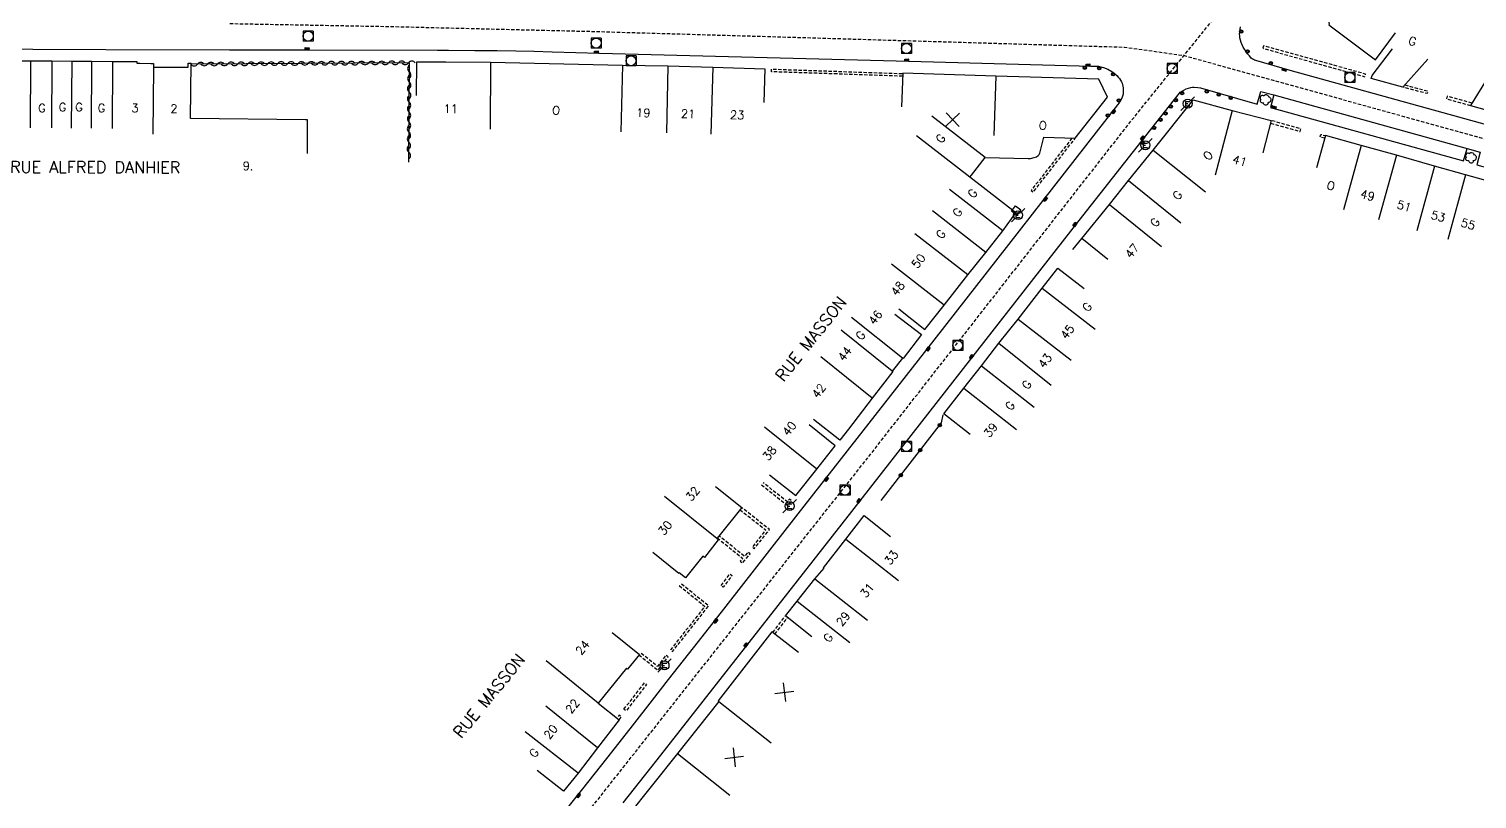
# Model space of a CAD drawing. Header units: millimetres. Extents: x 108000 to 109000, y 121000 to 122000.
# Drawn here: x 108402.5 to 108618.6, y 121273.5 to 121388.5 of the extents above; entities that cross this region are included whole.
import ezdxf
from ezdxf.enums import TextEntityAlignment as Align

# ---------------------------------------------------------------- set-up
doc = ezdxf.new("R2010")
doc.units = ezdxf.units.MM
doc.linetypes.add('DASHED', pattern=[0.75, 0.5, -0.25])
doc.layers.get('0').update_dxf_attribs({"linetype": 'CONTINUOUS'})
for name, color, linetype in [('W0001', 6, 'DASHED'), ('W0008', 7, 'CONTINUOUS'), ('W0100', 7, 'CONTINUOUS'), ('W0112', 1, 'DASHED'), ('W0300', 7, 'CONTINUOUS'), ('W0310', 3, 'CONTINUOUS'), ('W0322', 7, 'CONTINUOUS'), ('W0400', 7, 'CONTINUOUS'), ('W0420', 7, 'CONTINUOUS'), ('W0471', 7, 'CONTINUOUS'), ('W0989', 7, 'CONTINUOUS'), ('W0991', 7, 'CONTINUOUS'), ('W1102', 7, 'CONTINUOUS')]:
    doc.layers.add(name, color=color, linetype=linetype)
doc.styles.get("Standard").update_dxf_attribs({"font": 'romans.shx', "width": 0.85})

# ---------------------------------------------------------------- blocks, each defined once
blk = doc.blocks.new('t322o')
at = {"color": 0, "linetype": 'Continuous'}
for radius in [0.25, 0.15]:
    blk.add_circle((0, 0), radius, dxfattribs=at)
blk = doc.blocks.new('t310o')
at = {"color": 0, "linetype": 'Continuous'}
for centre, start, end in [((-0.5, 0.38), 216.8699, 323.1304), ((0.5, -0.37), 36.8699, 143.1303)]:
    blk.add_arc(centre, 0.625, start, end, dxfattribs=at)
blk = doc.blocks.new('t991o')
at = {"color": 0, "linetype": 'Continuous'}
for p, q in [((-1, 1), (1, -1)), ((-1, -1), (1, 1))]:
    blk.add_line(p, q, dxfattribs=at)
blk = doc.blocks.new('T420')
for p, q in [((0.75, 0.75), (-0.75, 0.75)), ((-0.75, 0.75), (-0.75, -0.75)), ((0.75, 0.75), (0.75, -0.75)), ((0.75, -0.75), (-0.75, -0.75))]:
    blk.add_line(p, q)
blk.add_ellipse((0, 0), major_axis=(-0.53, 0.53), ratio=1, start_param=3.926991, end_param=10.210176)
blk = doc.blocks.new('T400')
for p, q in [((-0.15, 0.3), (0.15, 0.3)), ((-0.15, -0.25), (-0.15, 0.3)), ((-0.15, 0.15), (0.15, 0.15)), ((-0.15, 0), (0.15, 0)), ((0.15, 0.3), (0.15, -0.25)), ((-0.15, -0.15), (0.15, -0.15)), ((-0.15, -0.25), (-0.15, -0.3)), ((-0.15, -0.3), (0.15, -0.3)), ((0.15, -0.3), (0.15, -0.25))]:
    blk.add_line(p, q)
blk = doc.blocks.new('t112o')
at = {"color": 0, "linetype": 'Continuous'}
for p, q in [((-0.5, 0.5), (0.5, 0.5)), ((-0.5, -0.5), (-0.5, 0.5)), ((0.5, 0.5), (0.5, -0.5)), ((0.5, -0.5), (-0.5, -0.5))]:
    blk.add_line(p, q, dxfattribs=at)
blk = doc.blocks.new('T471')
for p, q in [((-0.333334, 0.333334), (-0.333334, -0.333334)), ((-0.333334, 0.333334), (0.333334, 0.333334)), ((-0.333334, 0), (0, 0)), ((0.500001, 0.500001), (1.000002, 1.000002)), ((-0.500001, -0.500001), (-1.000002, -1.000002)), ((-0.333334, -0.333334), (0.333334, -0.333334))]:
    blk.add_line(p, q)
blk.add_ellipse((0, 0), major_axis=(0.471405, 0.471405), ratio=1, start_param=5.4977871438, end_param=11.780972451)
blk = doc.blocks.new('T300')
for p, q in [((-0.8, 0.51), (-0.86, 0.34)), ((-0.86, 0.34), (-0.86, 0.17)), ((-0.86, 0.17), (-0.74, 0.06)), ((-0.69, 0.63), (-0.8, 0.51)), ((-0.8, -0.06), (-0.74, 0.06)), ((-0.74, 0.06), (-0.69, 0.11)), ((-0.57, 0.69), (-0.69, 0.63)), ((-0.46, 0.69), (-0.57, 0.69)), ((-0.29, 0.63), (-0.46, 0.69)), ((-0.29, 0.63), (-0.17, 0.74)), ((-0.23, 0.57), (-0.29, 0.63)), ((-0.17, 0.74), (-0.06, 0.8)), ((-0.06, 0.8), (0.06, 0.8)), ((0.06, 0.8), (0.23, 0.74)), ((0.23, 0.74), (0.34, 0.63)), ((0.34, 0.63), (0.4, 0.51)), ((0.46, 0.46), (0.34, 0.46)), ((0.4, 0.51), (0.4, 0.46)), ((0.57, 0.4), (0.46, 0.46)), ((0.57, 0.4), (0.69, 0.29)), ((0.69, 0.29), (0.74, 0.17)), ((0.74, 0.06), (0.69, -0.17)), ((0.74, 0.17), (0.74, 0.06)), ((-0.8, -0.17), (-0.8, -0.06)), ((-0.8, -0.23), (-0.8, -0.17)), ((-0.74, -0.34), (-0.8, -0.23)), ((-0.69, -0.4), (-0.74, -0.34)), ((-0.51, -0.46), (-0.69, -0.4)), ((-0.4, -0.46), (-0.51, -0.46)), ((-0.4, -0.46), (-0.34, -0.46)), ((-0.34, -0.46), (-0.34, -0.4)), ((-0.34, -0.51), (-0.34, -0.46)), ((-0.29, -0.63), (-0.34, -0.51)), ((-0.17, -0.74), (-0.29, -0.63)), ((-0.06, -0.8), (-0.17, -0.74)), ((0.06, -0.8), (-0.06, -0.8)), ((0.17, -0.74), (0.06, -0.8)), ((0.23, -0.69), (0.17, -0.74)), ((0.29, -0.46), (0.23, -0.46)), ((0.29, -0.63), (0.23, -0.69)), ((0.46, -0.4), (0.29, -0.46)), ((0.34, -0.51), (0.29, -0.63)), ((0.34, -0.51), (0.34, -0.46)), ((0.57, -0.34), (0.46, -0.4)), ((0.63, -0.29), (0.57, -0.34)), ((0.69, -0.17), (0.63, -0.29))]:
    blk.add_line(p, q)

msp = doc.modelspace()

# ---------------------------------------------------------------- linework, layer by layer
at = {"layer": 'W0001', "flags": 128}
for points in [[(108417.65, 121187.16), (108475.27, 121258.08), (108527.46, 121324.17), (108567.08, 121374.86), (108580.51, 121391.48), (108620.7, 121442.44), (108652.15, 121482.38)], [(108432.48, 121389.31), (108456.42, 121388.87), (108486.56, 121388.14), (108511.75, 121387.41), (108542, 121386.51), (108566.04, 121385.79), (108574.91, 121384.54), (108625.44, 121370.53), (108624.9, 121368.65), (108669.33, 121356.35), (108675.44, 121354.74), (108683.49, 121360.58), (108731.03, 121394.93)]]:
    msp.add_lwpolyline(points, dxfattribs=at)
at = {"layer": 'W0008', "flags": 128}
for points in [[(108631.76, 121370.94), (108590.75, 121382.3), (108585.6, 121383.77), (108585.42, 121383.84), (108585.25, 121383.93), (108585.09, 121384.04), (108584.94, 121384.16), (108584.66, 121384.47), (108584.39, 121384.79), (108584.14, 121385.12), (108583.91, 121385.47), (108583.73, 121385.8), (108583.56, 121386.14), (108583.43, 121386.49), (108583.32, 121386.85), (108583.25, 121387.16), (108583.21, 121387.47), (108583.2, 121387.78), (108583.21, 121388.09), (108583.32, 121388.82)], [(108432.42, 121385.41), (108443.56, 121385.39), (108463.45, 121385.33), (108465.13, 121385.33), (108469.05, 121385.31), (108472.4, 121385.28), (108475.15, 121385.24), (108477.86, 121385.18), (108480.61, 121385.11), (108487.66, 121384.89), (108533.87, 121383.68), (108561.05, 121382.93), (108561.59, 121382.96), (108562.12, 121382.93), (108562.5, 121382.87), (108562.87, 121382.76), (108563.51, 121382.48), (108564.12, 121382.15), (108564.52, 121381.87), (108564.88, 121381.54), (108565.07, 121381.32), (108565.25, 121381.09), (108565.41, 121380.85), (108565.56, 121380.59), (108565.65, 121380.39), (108565.73, 121380.17), (108565.78, 121379.95), (108565.81, 121379.73), (108565.84, 121379.24), (108565.8, 121378.75), (108565.74, 121378.46), (108565.62, 121378.18), (108565.22, 121377.49), (108564.99, 121377.17), (108537.54, 121342.04), (108517.26, 121316.09), (108504.58, 121299.85), (108501.62, 121296.08), (108497.9, 121291.37), (108495.49, 121288.28), (108492.52, 121284.46), (108488.89, 121279.84), (108484.91, 121274.8), (108481.17, 121270.11)], [(108491.2, 121272.98), (108495.31, 121278.19), (108496.24, 121279.38), (108509.99, 121296.9), (108525.31, 121316.46), (108537.02, 121331.43), (108559.25, 121359.89), (108569.18, 121372.55), (108574.21, 121378.9), (108574.35, 121379.05), (108574.51, 121379.17), (108574.86, 121379.37), (108575.23, 121379.55), (108575.57, 121379.68), (108575.92, 121379.78), (108576.16, 121379.82), (108576.4, 121379.83), (108576.99, 121379.77), (108577.37, 121379.69), (108585.83, 121377.26), (108586.36, 121379.17), (108588.33, 121378.66), (108587.83, 121376.78), (108616.61, 121368.8), (108617.19, 121370.64), (108619.11, 121370.13), (108618.6, 121368.24), (108656.32, 121357.76)], [(108588.33, 121378.66), (108617.19, 121370.64)]]:
    msp.add_lwpolyline(points, dxfattribs=at)
msp.add_lwpolyline([(108328.17, 121329.35), (108351.16, 121350.64), (108374.09, 121371.92), (108387.32, 121384.13, -0.034453), (108388.06, 121384.73, -0.04065), (108388.76, 121385.13, -0.048517), (108389.38, 121385.36, -0.044023), (108390.1, 121385.47, -0.008506), (108391.26, 121385.54, -0.01151), (108392.13, 121385.56), (108413.96, 121385.45), (108432.42, 121385.41)], format="xyb", dxfattribs=at)
at = {"layer": 'W0100', "flags": 128}
for points in [[(108615.56, 121412.32), (108611.71, 121415.51), (108608.74, 121411.93), (108605.36, 121407.49), (108605.43, 121407.43), (108605.39, 121407.38), (108602.74, 121403.87), (108603.81, 121403.02), (108600.37, 121398.65), (108599.83, 121397.96), (108599.71, 121398.06), (108598.33, 121397.89), (108596.66, 121395.63), (108597.11, 121394.58), (108596.89, 121394.26), (108598, 121393.47), (108596.25, 121391.19), (108596.32, 121391.12), (108596.57, 121389.18), (108596.53, 121389.1), (108603.48, 121383.9), (108606.48, 121387.9)], [(108611.3, 121383.97), (108607.56, 121379.82), (108602.86, 121381.12), (108602.98, 121381.57), (108606, 121385.56)], [(108399.42, 121383.74), (108402.75, 121383.74), (108405.9, 121383.72), (108408.87, 121383.7), (108411.83, 121383.67), (108414.96, 121383.65), (108418.61, 121383.63), (108418.61, 121383.38), (108419.06, 121383.38), (108420.67, 121383.37), (108421.07, 121383.37), (108421.07, 121382.8), (108422.31, 121382.79), (108426.27, 121382.78), (108426.27, 121383.38), (108426.7, 121383.38)], [(108444.08, 121369.93), (108444.08, 121374.93), (108443.75, 121374.93), (108426.59, 121375.15), (108426.7, 121383.39)], [(108460.36, 121378.59), (108460.37, 121383.59), (108464.71, 121383.58), (108471.4, 121383.54), (108491.07, 121383.11), (108497.84, 121382.99), (108504.55, 121382.8), (108512.32, 121382.54), (108512.16, 121377.54)], [(108532.31, 121346.71), (108536.24, 121343.61), (108539.11, 121347.26), (108542.63, 121351.8), (108545.33, 121355.15), (108547.85, 121358.37), (108549.82, 121361.03), (108542.94, 121366.36), (108543.19, 121366.68), (108545.22, 121369.3), (108551.64, 121369.15), (108551.99, 121369.17), (108552.56, 121369.29), (108552.87, 121369.41), (108553.15, 121369.59), (108553.3, 121369.76), (108553.39, 121369.96), (108553.99, 121372.35), (108558.67, 121372.19), (108563.48, 121378.3), (108562.21, 121381.03), (108546.81, 121381.44), (108532.91, 121381.89), (108532.75, 121376.89)], [(108620.42, 121381.49), (108617.69, 121377.06), (108631.18, 121373.3), (108632.53, 121378.11)], [(108563.54, 121354.09), (108559.65, 121357.24), (108563.76, 121362.3), (108566.64, 121365.86), (108570.3, 121370.43), (108576.23, 121377.84), (108576.26, 121377.93), (108582.1, 121376.35), (108587.93, 121374.83), (108586.66, 121369.99)], [(108647.1, 121353.13), (108648.45, 121357.94), (108644.23, 121359.13), (108640.16, 121360.28), (108635.96, 121361.47), (108631.6, 121362.69), (108626.56, 121364.07), (108621.42, 121365.49), (108616.93, 121366.73), (108612.31, 121368.01), (108606.64, 121369.64), (108601.34, 121371.12), (108596.02, 121372.58), (108594.7, 121367.76)], [(108542.97, 121327.95), (108539.03, 121331.02), (108542.03, 121334.86), (108544.69, 121338.22), (108547.26, 121341.57), (108550.14, 121345.17), (108553.73, 121349.81), (108556.08, 121352.81), (108560.02, 121349.73)], [(108531.73, 121345.92), (108535.7, 121342.88), (108532.96, 121339.29), (108532.87, 121339.36), (108531.32, 121337.42), (108531.42, 121337.35), (108528.37, 121333.39), (108524.8, 121328.76), (108523.53, 121327.12), (108519.58, 121330.17)], [(108513.04, 121321.95), (108516.96, 121318.85), (108520.07, 121322.79), (108522.85, 121326.26), (108518.95, 121329.39)], [(108504.99, 121320.18), (108508.89, 121317.04), (108505.46, 121312.79), (108505.16, 121312.42), (108505.39, 121312.23), (108505.39, 121312.23), (108503.34, 121309.6), (108503.09, 121309.78), (108500.48, 121306.54), (108499.55, 121307.29), (108499.48, 121307.2), (108495.59, 121310.33)], [(108519.34, 121297.76), (108515.42, 121300.87), (108517.17, 121303.06), (108519.79, 121306.42), (108521.18, 121308.01), (108521.1, 121308.07), (108524.41, 121312.32), (108527.17, 121315.84), (108531.11, 121312.75)], [(108489.56, 121298.4), (108493.6, 121295.12), (108491.82, 121292.93), (108491.68, 121293.07), (108487.43, 121287.84), (108490.57, 121285.36), (108487.37, 121281.17), (108484.45, 121277.41), (108482.26, 121274.68), (108478.36, 121277.81)], [(108517.34, 121295.4), (108513.4, 121298.48), (108505.36, 121288.2), (108505.45, 121288.11), (108499.28, 121280.33), (108491.84, 121270.98)]]:
    msp.add_lwpolyline(points, dxfattribs=at)
at = {"layer": 'W0112', "flags": 128}
for points in [[(108586.79, 121385.99), (108586.68, 121385.61), (108601.9, 121381.37), (108602.01, 121381.76)], [(108505.8, 121305.41), (108507.13, 121307.15), (108507.45, 121306.91), (108506.12, 121305.17)], [(108491.29, 121286.93), (108494.37, 121290.88), (108494.69, 121290.63), (108491.61, 121286.69)]]:
    msp.add_lwpolyline(points, close=True, dxfattribs=at)
for points in [[(108532.9, 121381.45), (108513.32, 121382.11), (108513.33, 121382.51), (108532.91, 121381.84)], [(108607.86, 121380.15), (108611.28, 121379.24), (108611.18, 121378.85), (108607.56, 121379.82)], [(108617.91, 121377.42), (108614.18, 121378.45), (108614.07, 121378.06), (108617.69, 121377.06)], [(108587.82, 121374.44), (108592.25, 121373.19), (108592.36, 121373.58), (108587.93, 121374.83)], [(108558.18, 121372.21), (108552.08, 121364.38), (108552.4, 121364.14), (108558.67, 121372.19)], [(108595.92, 121372.2), (108595.23, 121372.37), (108595.32, 121372.76), (108596.02, 121372.58)], [(108511.84, 121320.44), (108515.78, 121317.33), (108516.31, 121318.07), (108515.99, 121318.3), (108515.7, 121317.9), (108512.09, 121320.75)], [(108508.63, 121316.73), (108512.46, 121313.7), (108510.45, 121311.15), (108510.76, 121310.9), (108513.03, 121313.76), (108508.89, 121317.04)], [(108505.24, 121312.52), (108509.03, 121309.46), (108508.65, 121309.02), (108508.96, 121308.76), (108510.15, 121310.14), (108509.84, 121310.4), (108509.3, 121309.76), (108505.49, 121312.83)], [(108499.55, 121305.4), (108503.39, 121302.3), (108498.24, 121295.8), (108498.55, 121295.55), (108503.95, 121302.36), (108499.8, 121305.71)], [(108513.51, 121298.4), (108515.42, 121300.87)], [(108513.83, 121298.16), (108515.74, 121300.62)], [(108493.54, 121295.05), (108496.38, 121292.76), (108497.88, 121294.78), (108497.56, 121295.01), (108496.3, 121293.33), (108493.79, 121295.36)], [(108490.57, 121285.36), (108490.92, 121285.81), (108490.61, 121286.06), (108490.25, 121285.6)]]:
    msp.add_lwpolyline(points, dxfattribs=at)
at = {"layer": 'W0310', "flags": 128}
msp.add_lwpolyline([(108459.19, 121368.59), (108459.28, 121383.46), (108426.78, 121383.26)], dxfattribs=at)
at = {"layer": 'W0322', "flags": 128}
for points in [[(108558.31, 121355.56), (108559.65, 121357.24)], [(108529.71, 121318.12), (108538.68, 121329.68), (108538.95, 121330.9)]]:
    msp.add_lwpolyline(points, dxfattribs=at)
at = {"layer": 'W1102', "flags": 128}
for points in [[(108402.72, 121373.74), (108402.75, 121383.74)], [(108405.9, 121383.72), (108405.83, 121373.72)], [(108408.87, 121383.7), (108408.8, 121373.7)], [(108411.83, 121383.67), (108411.76, 121373.68)], [(108414.96, 121383.65), (108414.89, 121373.66)], [(108471.4, 121383.54), (108471.34, 121373.54)], [(108491.07, 121383.11), (108490.85, 121373.12)], [(108497.84, 121382.99), (108497.65, 121372.99)], [(108421.07, 121382.8), (108421, 121372.81)], [(108504.55, 121382.8), (108504.27, 121372.8)], [(108546.81, 121381.44), (108546.51, 121372.59)], [(108582.1, 121376.35), (108579.57, 121366.68)], [(108545.22, 121369.3), (108537.26, 121375.49)], [(108542.94, 121366.36), (108534.98, 121372.55)], [(108570.3, 121370.43), (108578.1, 121364.18)], [(108601.34, 121371.12), (108598.69, 121361.48)], [(108606.64, 121369.64), (108603.95, 121360.01)], [(108612.31, 121368.01), (108609.65, 121358.37)], [(108566.64, 121365.86), (108574.41, 121359.57)], [(108616.93, 121366.73), (108614.27, 121357.09)], [(108547.85, 121358.37), (108539.88, 121364.55)], [(108545.33, 121355.15), (108537.37, 121361.33)], [(108563.76, 121362.3), (108571.53, 121356)], [(108542.63, 121351.8), (108534.74, 121357.93)], [(108539.11, 121347.26), (108531.22, 121353.4)], [(108553.73, 121349.81), (108561.64, 121343.69)], [(108532.87, 121339.36), (108525.29, 121345.44)], [(108550.14, 121345.17), (108558.05, 121339.05)], [(108531.32, 121337.42), (108523.73, 121343.51)], [(108547.26, 121341.57), (108555.06, 121335.32)], [(108528.37, 121333.39), (108520.69, 121339.54)], [(108544.69, 121338.22), (108552.53, 121332.02)], [(108542.03, 121334.86), (108549.91, 121328.7)], [(108520.07, 121322.79), (108512.27, 121329.05)], [(108505.16, 121312.42), (108497.37, 121318.69)], [(108524.41, 121312.32), (108532.29, 121306.15)], [(108519.79, 121306.42), (108527.67, 121300.25)], [(108517.17, 121303.06), (108525.04, 121296.9)], [(108487.43, 121287.84), (108479.67, 121294.14)], [(108505.45, 121288.11), (108513.29, 121281.9)], [(108487.37, 121281.17), (108479.64, 121287.39)], [(108484.45, 121277.41), (108476.55, 121283.55)], [(108499.28, 121280.33), (108507.1, 121274.1)]]:
    msp.add_lwpolyline(points, dxfattribs=at)

# ---------------------------------------------------------------- block references
at = {"layer": 'W0112', "rotation": 52.39525389974549}
msp.add_blockref('t112o', (108549.84, 121361.39), dxfattribs=at)
at = {"layer": 'W0300'}
for p in [(108587.11, 121377.9), (108617.78, 121369.27)]:
    msp.add_blockref('T300', p, dxfattribs=at)
at = {"layer": 'W0310'}
for p, rotation in [((108427.65, 121383.26), 180.364932109044), ((108429.15, 121383.27), 180.364932109044), ((108430.65, 121383.28), 180.364932109044), ((108432.15, 121383.29), 180.364932109044), ((108433.65, 121383.3), 180.364932109044), ((108435.15, 121383.31), 180.364932109044), ((108436.65, 121383.32), 180.364932109044), ((108438.15, 121383.33), 180.364932109044), ((108439.65, 121383.34), 180.364932109044), ((108441.15, 121383.35), 180.364932109044), ((108442.65, 121383.36), 180.364932109044), ((108444.15, 121383.37), 180.364932109044), ((108445.65, 121383.38), 180.364932109044), ((108447.15, 121383.39), 180.364932109044), ((108448.65, 121383.4), 180.364932109044), ((108450.15, 121383.4), 180.364932109044), ((108451.65, 121383.41), 180.364932109044), ((108453.15, 121383.42), 180.364932109044), ((108454.65, 121383.43), 180.364932109044), ((108456.15, 121383.44), 180.364932109044), ((108457.65, 121383.45), 180.364932109044), ((108459.15, 121383.46), 180.364932109044), ((108459.27, 121382.09), 89.66113009563468), ((108459.26, 121380.59), 89.66113009563468), ((108459.24, 121377.59), 89.66113009563468), ((108459.25, 121379.09), 89.66113009563468), ((108459.23, 121376.09), 89.66113009563468), ((108459.23, 121374.59), 89.66113009563468), ((108459.21, 121371.59), 89.66113009563468), ((108459.22, 121373.09), 89.66113009563468), ((108459.2, 121370.09), 89.66113009563468)]:
    msp.add_blockref('t310o', p, dxfattribs=dict(at, rotation=rotation))
at = {"layer": 'W0322'}
for p, rotation in [((108583.45, 121388.1), 353.9059730947657), ((108584.4, 121385.14), 353.9059730947657), ((108560.09, 121382.72), 353.905973094774), ((108562.25, 121382.64), 353.905973094774), ((108587.85, 121383.38), 353.9059730947657), ((108564.32, 121381.74), 353.9059730947731), ((108574.62, 121378.94), 353.9059730947648), ((108578.29, 121379.19), 353.9059730947648), ((108580.09, 121378.7), 353.9059730947648), ((108565.17, 121377.84), 353.905973094774), ((108572.93, 121376.91), 353.9059730947657), ((108573.7, 121377.87), 353.9059730947648), ((108581.87, 121378.21), 353.9059730947648), ((108563.51, 121375.6), 353.9059730947657), ((108571.41, 121374.94), 353.9059730947657), ((108572.15, 121375.9), 353.9059730947731), ((108570.44, 121373.72), 353.9059730947731), ((108568.71, 121371.52), 353.9059730947731), ((108538.45, 121329.37), 52.17634178513418), ((108535.54, 121325.62), 52.17634178513418), ((108532.62, 121321.87), 52.17634178513418)]:
    msp.add_blockref('t322o', p, dxfattribs=dict(at, rotation=rotation))
at = {"layer": 'W0400'}
for p, rotation in [((108443.99, 121385.54), 269.8203795578561), ((108487.21, 121385.05), 88.25124293767827), ((108533.54, 121383.83), 88.49358915500179), ((108560.58, 121383.09), 88.42781498993843), ((108589.87, 121382.39), 73.99852919239595), ((108564.38, 121376.15), 141.9975274989264), ((108588.31, 121376.8), 254.4898315443443), ((108568.72, 121372.2), 141.9049504210687), ((108554.2, 121363.11), 321.9975274989381), ((108558.6, 121359.3), 141.9967519411813), ((108536.71, 121340.73), 141.9977630304141), ((108543.18, 121339.57), 321.9967519411279), ((108521.52, 121321.29), 321.9977630304675), ((108526.37, 121318.06), 321.9685440454753), ((108504.99, 121300.14), 322.0062040940436), ((108509.51, 121296.53), 141.872644615529), ((108484.51, 121274.06), 141.5759226339682)]:
    msp.add_blockref('T400', p, dxfattribs=dict(at, rotation=rotation))
at = {"layer": 'W0420'}
for p in [(108444.17, 121387.44), (108487.15, 121386.4), (108533.47, 121385.58), (108492.36, 121383.76), (108573.12, 121382.62), (108599.64, 121381.26), (108541.12, 121341.25), (108533.49, 121326.18), (108524.3, 121319.64)]:
    msp.add_blockref('T420', p, dxfattribs=at)
at = {"layer": 'W0471'}
for p in [(108575.45, 121377.35), (108569.13, 121371.13), (108550.13, 121360.7), (108516.04, 121317.26), (108497.36, 121293.48)]:
    msp.add_blockref('T471', p, dxfattribs=at)
at = {"layer": 'W0991'}
for p, rotation in [((108540.37, 121374.96), 268.159172150787), ((108515.25, 121289.48), 321.947537781226), ((108507.76, 121279.76), 321.5913724209767)]:
    msp.add_blockref('t991o', p, dxfattribs=dict(at, rotation=rotation))

# ---------------------------------------------------------------- texts
at = {"layer": 'W0989'}
for s, rotation, p in [('RUE ALFRED DANHIER', 359.8268, (108412.37, 121367.87)), ('RUE MASSON', 51.4799, (108519.2, 121342.26)), ('RUE MASSON', 50.9241, (108471.16, 121288.96))]:
    msp.add_text(s, height=1.75, rotation=rotation, dxfattribs=at).set_placement(p, align=Align.MIDDLE)
at = {"layer": 'W0991'}
for s, rotation, p in [('G', 344.5525, (108608.99, 121386.68)), ('G', 359.7788, (108404.43, 121376.7)), ('G', 359.7788, (108407.51, 121376.83)), ('G', 359.7788, (108409.96, 121376.83)), ('G', 359.7788, (108413.3, 121376.7)), ('3', 359.7788, (108418.31, 121376.7)), ('2', 359.7788, (108424.12, 121376.6)), ('11', 359.6611, (108465.45, 121376.58)), ('O', 358.0909, (108481.18, 121376.34)), ('19', 358.0909, (108494.2, 121375.98)), ('21', 358.0909, (108500.89, 121375.83)), ('23', 358.0909, (108508.21, 121375.67)), ('O', 358.6138, (108553.83, 121374.1)), ('G', 52.2466, (108538.57, 121372.14)), ('O', 50.917, (108578.48, 121369.61)), ('9.', 359.2692, (108435.19, 121368.04)), ('41', 345.3401, (108583.23, 121368.82)), ('O', 344.6065, (108596.82, 121365.11)), ('G', 51.9888, (108543.33, 121363.95)), ('G', 50.917, (108573.91, 121363.67)), ('49', 344.6065, (108602.31, 121363.66)), ('G', 51.9888, (108541.08, 121361.11)), ('51', 344.6065, (108607.78, 121362.07)), ('53', 344.6065, (108612.85, 121360.54)), ('G', 50.917, (108570.57, 121359.62)), ('55', 344.6065, (108617.32, 121359.37)), ('G', 51.7924, (108538.6, 121357.85)), ('50', 51.7924, (108535.26, 121353.86)), ('47', 50.917, (108567.15, 121355.37)), ('48', 51.7924, (108532.17, 121349.76)), ('46', 52.5477, (108528.84, 121345.43)), ('G', 51.9933, (108560.44, 121347)), ('45', 51.9933, (108557.49, 121343.28)), ('G', 52.3732, (108526.61, 121342.75)), ('44', 52.3732, (108524.26, 121339.99)), ('43', 51.9933, (108554.16, 121338.97)), ('42', 52.3732, (108520.37, 121334.47)), ('G', 51.9933, (108551.42, 121335.38)), ('G', 51.9933, (108548.93, 121332.24)), ('40', 51.6716, (108515.99, 121328.85)), ('39', 51.9933, (108546.04, 121328.62)), ('38', 51.6716, (108513.03, 121325.17)), ('32', 51.1418, (108501.56, 121319.11)), ('30', 51.1418, (108497.46, 121314.02)), ('33', 51.5434, (108531.21, 121309.58)), ('31', 51.5434, (108527.61, 121304.69)), ('29', 51.5434, (108524.02, 121300.44)), ('24', 50.9241, (108485.12, 121296.15)), ('G', 51.5434, (108521.78, 121297.62)), ('22', 50.9241, (108483.61, 121287.4)), ('20', 51.2131, (108480.37, 121283.57)), ('G', 51.2131, (108477.88, 121280.41))]:
    msp.add_text(s, height=1.25, rotation=rotation, dxfattribs=at).set_placement(p, align=Align.MIDDLE)

doc.saveas('drawing.dxf')
